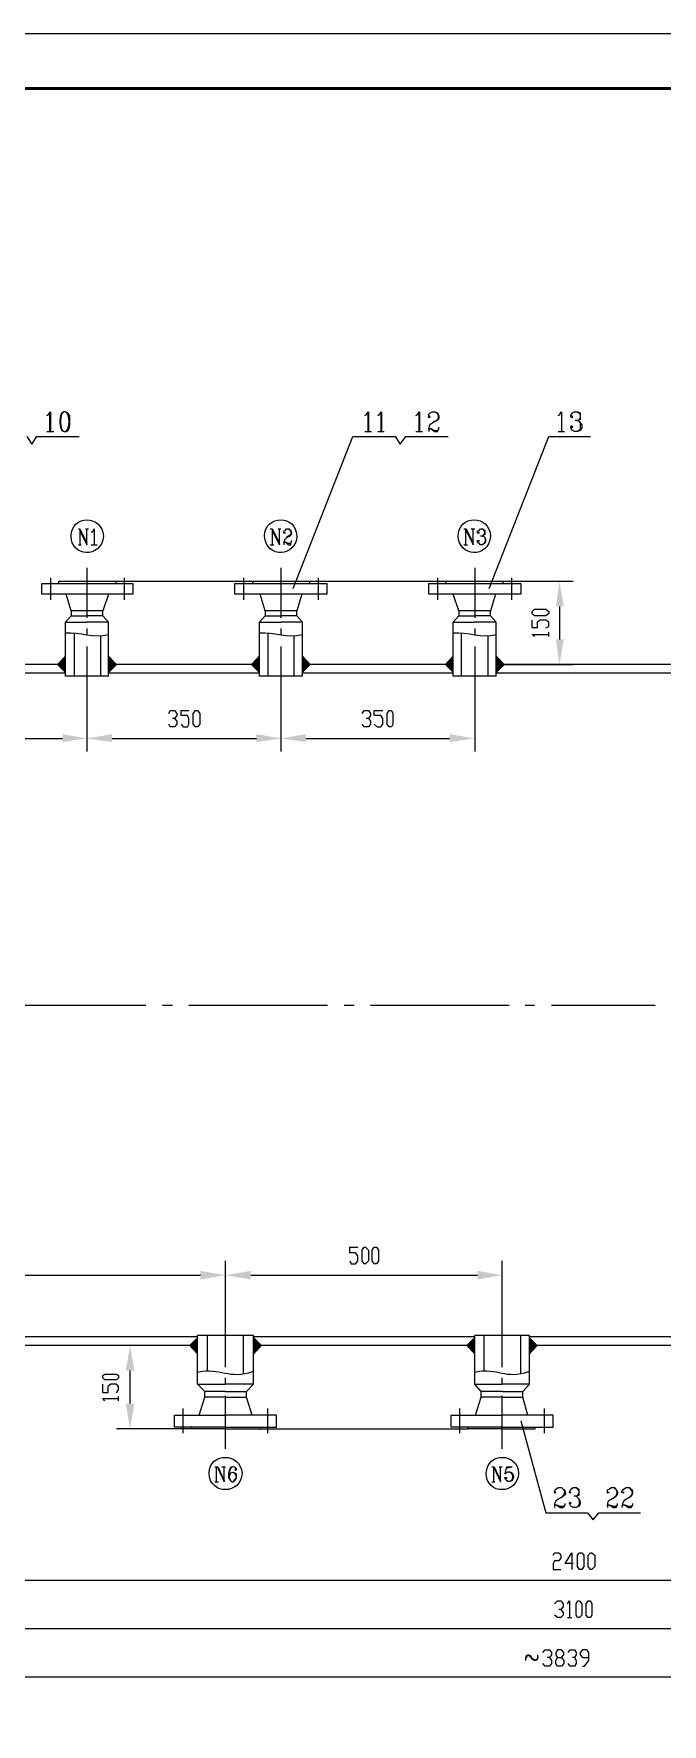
# Model space of a CAD drawing. Header units: millimetres. Extents: x -219 to 948, y -831 to -7.
# Drawn here: x 49 to 206.5, y -431 to -7 of the extents above; entities that cross this region are included whole.
import ezdxf

# ---------------------------------------------------------------- set-up
doc = ezdxf.new("R2010")
doc.units = ezdxf.units.MM
doc.layers.add('1', color=7, linetype='Continuous')

msp = doc.modelspace()

# ---------------------------------------------------------------- hatches: boundary and pattern name
h = msp.add_hatch(color=0)
h.dxf.hatch_style = 2
h.paths.add_polyline_path([(179.86, -150.63), (181.84, -150.63), (180.76, -144.33)])
h = msp.add_hatch(color=0)
h.dxf.hatch_style = 2
h.paths.add_polyline_path([(179.86, -158.91), (181.84, -158.91), (180.76, -165.21)])
h = msp.add_hatch(color=0)
h.dxf.hatch_style = 2
h.paths.add_polyline_path([(54.76, -165.21), (56.92, -167.37), (56.92, -162.87)])
h = msp.add_hatch(color=0)
h.dxf.hatch_style = 2
h.paths.add_polyline_path([(69.88, -165.21), (67.72, -167.37), (67.72, -162.87)])
h = msp.add_hatch(color=0)
h.dxf.hatch_style = 2
h.paths.add_polyline_path([(103.36, -165.21), (105.52, -167.37), (105.52, -162.87)])
h = msp.add_hatch(color=0)
h.dxf.hatch_style = 2
h.paths.add_polyline_path([(118.48, -165.21), (116.32, -167.37), (116.32, -162.87)])
h = msp.add_hatch(color=0)
h.dxf.hatch_style = 2
h.paths.add_polyline_path([(151.96, -165.21), (154.12, -167.37), (154.12, -162.87)])
h = msp.add_hatch(color=0)
h.dxf.hatch_style = 2
h.paths.add_polyline_path([(167.08, -165.21), (164.92, -167.37), (164.92, -162.87)])
h = msp.add_hatch(color=0)
h.dxf.hatch_style = 2
h.paths.add_polyline_path([(56.2, -182.67), (56.2, -184.65), (62.32, -183.75)])
h = msp.add_hatch(color=0)
h.dxf.hatch_style = 2
h.paths.add_polyline_path([(68.62, -182.67), (68.62, -184.65), (62.32, -183.75)])
h = msp.add_hatch(color=0)
h.dxf.hatch_style = 2
h.paths.add_polyline_path([(104.8, -182.67), (104.8, -184.65), (110.92, -183.75)])
h = msp.add_hatch(color=0)
h.dxf.hatch_style = 2
h.paths.add_polyline_path([(117.22, -182.67), (117.22, -184.65), (110.92, -183.75)])
h = msp.add_hatch(color=0)
h.dxf.hatch_style = 2
h.paths.add_polyline_path([(153.22, -182.67), (153.22, -184.65), (159.52, -183.75)])
h = msp.add_hatch(color=0)
h.dxf.hatch_style = 2
h.paths.add_polyline_path([(90.76, -317.31), (90.76, -319.47), (97.06, -318.39)])
h = msp.add_hatch(color=0)
h.dxf.hatch_style = 2
h.paths.add_polyline_path([(103.36, -317.31), (103.36, -319.47), (97.06, -318.39)])
h = msp.add_hatch(color=0)
h.dxf.hatch_style = 2
h.paths.add_polyline_path([(160.24, -317.31), (160.24, -319.47), (166.36, -318.39)])
h = msp.add_hatch(color=0)
h.dxf.hatch_style = 2
h.paths.add_polyline_path([(87.88, -336.03), (90.04, -338.37), (90.04, -333.87)])
h = msp.add_hatch(color=0)
h.dxf.hatch_style = 2
h.paths.add_polyline_path([(106.24, -336.03), (104.08, -338.37), (104.08, -333.87)])
h = msp.add_hatch(color=0)
h.dxf.hatch_style = 2
h.paths.add_polyline_path([(157.36, -336.03), (159.52, -338.37), (159.52, -333.87)])
h = msp.add_hatch(color=0)
h.dxf.hatch_style = 2
h.paths.add_polyline_path([(175.36, -336.03), (173.2, -338.37), (173.2, -333.87)])
h = msp.add_hatch(color=0)
h.dxf.hatch_style = 2
h.paths.add_polyline_path([(72.04, -342.33), (74.2, -342.33), (73.12, -336.03)])
h = msp.add_hatch(color=0)
h.dxf.hatch_style = 2
h.paths.add_polyline_path([(72.04, -350.61), (74.2, -350.61), (73.12, -356.91)])

# ---------------------------------------------------------------- linework, layer by layer
at = {"layer": '1', "color": 0, "lineweight": 5}
for points in [[(-218.84, -6.99), (-218.84, -830.85), (947.56, -830.85), (947.56, -6.99), (-218.84, -6.99)], [(52.24, -102.75), (52.6, -102.57), (53.14, -101.85), (53.14, -106.71)], [(52.96, -102.03), (52.96, -106.71)], [(131.98, -102.75), (132.34, -102.57), (132.88, -101.85), (132.88, -106.71)], [(132.7, -102.03), (132.7, -106.71)], [(135.22, -102.75), (135.58, -102.57), (136.12, -101.85), (136.12, -106.71)], [(135.94, -102.03), (135.94, -106.71)], [(144.76, -102.75), (145.12, -102.57), (145.66, -101.85), (145.66, -106.71)], [(145.48, -102.03), (145.48, -106.71)], [(148, -106.35), (148, -105.99), (148.54, -105.99), (149.44, -106.53), (149.98, -106.53), (150.34, -106.35), (150.52, -105.99)], [(148.54, -105.99), (149.44, -106.71), (150.16, -106.71), (150.52, -105.99), (150.52, -105.63)], [(149.62, -101.85), (149.98, -102.03), (150.16, -102.39), (150.34, -102.75), (150.34, -103.29), (150.16, -103.83), (149.62, -104.19), (148.9, -104.55)], [(180.4, -102.75), (180.76, -102.57), (181.3, -101.85), (181.3, -106.71)], [(181.3, -102.03), (181.3, -106.71)], [(183.82, -102.75), (184, -103.11), (183.82, -103.29), (183.64, -103.11), (183.64, -102.75), (184, -102.03), (184.54, -101.85), (185.26, -101.85), (185.98, -102.03), (185.98, -102.57), (185.98, -103.29), (185.98, -103.83), (185.26, -104.01), (184.72, -104.01)], [(185.26, -101.85), (185.62, -102.03), (185.98, -102.57), (185.98, -103.29), (185.62, -103.83), (185.26, -104.01), (185.62, -104.19), (185.98, -104.55), (186.34, -105.09), (186.34, -105.81), (185.98, -106.53), (185.26, -106.71), (184.54, -106.71), (184, -106.53), (183.64, -105.81), (183.64, -105.63), (183.82, -105.27), (184, -105.63), (183.82, -105.81)], [(185.98, -104.37), (185.98, -105.09), (185.98, -105.81), (185.98, -106.35), (185.62, -106.53), (185.26, -106.71)], [(47.2, -107.97), (48.46, -109.95), (49.72, -107.97)], [(52.24, -106.71), (54.04, -106.71)], [(113.98, -146.13), (128.92, -107.97)], [(131.98, -106.71), (133.6, -106.71)], [(135.22, -106.71), (136.84, -106.71)], [(139.54, -107.97), (140.8, -109.95), (142.24, -107.97)], [(144.76, -106.71), (146.38, -106.71)], [(163.12, -146.13), (178.06, -107.97)], [(180.4, -106.71), (182.02, -106.71)], [(60.16, -131.19), (60.52, -131.19)], [(60.52, -131.19), (60.52, -135.15)], [(60.52, -131.19), (62.32, -134.79)], [(60.52, -131.55), (62.32, -135.15), (62.32, -131.19)], [(61.96, -131.19), (62.68, -131.19)], [(63.4, -131.91), (63.76, -131.91), (64.12, -131.19), (64.12, -135.15)], [(108.22, -131.19), (108.76, -131.19)], [(108.76, -131.19), (108.76, -135.15)], [(108.76, -131.19), (110.56, -134.79)], [(108.76, -131.55), (110.56, -135.15), (110.56, -131.19)], [(110.2, -131.19), (110.92, -131.19)], [(112.9, -131.19), (113.26, -131.55), (113.44, -131.55), (113.44, -131.91), (113.44, -132.27), (113.44, -132.63), (112.36, -133.35)], [(156.82, -131.19), (157.36, -131.19)], [(157.18, -131.19), (157.18, -135.15)], [(157.36, -131.19), (159.16, -134.79)], [(157.36, -131.55), (159.16, -135.15), (159.16, -131.19)], [(158.62, -131.19), (159.52, -131.19)], [(160.42, -131.91), (160.6, -132.27), (160.42, -132.27), (160.24, -132.27), (160.24, -131.91), (160.42, -131.55), (160.6, -131.55), (160.96, -131.19), (161.5, -131.19), (162.04, -131.55), (162.04, -131.91), (162.04, -132.27), (162.04, -132.63), (161.5, -132.99), (160.96, -132.99)], [(60.16, -135.15), (60.88, -135.15)], [(63.4, -135.15), (64.84, -135.15)], [(64.12, -131.55), (64.12, -135.15)], [(108.22, -135.15), (109.12, -135.15)], [(111.64, -134.79), (111.82, -134.43), (112, -134.43), (112.72, -134.79), (113.26, -134.79), (113.44, -134.79), (113.62, -134.43)], [(112, -134.43), (112.72, -135.15), (113.44, -135.15), (113.44, -134.79), (113.62, -134.43), (113.62, -134.07)], [(156.82, -135.15), (157.72, -135.15)], [(53.14, -143.43), (53.14, -149.01)], [(62.32, -140.91), (62.32, -153.51)], [(71.68, -143.43), (71.68, -149.01)], [(101.56, -143.43), (101.56, -149.01)], [(110.92, -140.91), (110.92, -153.51)], [(120.28, -143.43), (120.28, -149.01)], [(150.16, -143.43), (150.16, -149.01)], [(159.52, -140.91), (159.52, -153.51)], [(168.7, -143.43), (168.7, -149.01)], [(69.52, -144.33), (152.32, -144.33)], [(166.54, -144.33), (184.18, -144.33)], [(178.06, -152.43), (177.34, -152.97), (174.46, -152.97), (173.92, -152.43), (173.92, -151.89), (174.46, -151.35), (177.34, -151.35), (178.06, -151.89), (178.06, -152.43)], [(180.76, -150.63), (180.76, -158.91)], [(62.32, -156.21), (62.32, -157.83)], [(110.92, -156.21), (110.92, -157.83)], [(159.52, -156.21), (159.52, -157.83)], [(177.34, -156.03), (178.06, -155.67), (178.06, -154.59), (177.34, -154.05), (175.9, -154.05), (175.18, -154.59), (175.18, -156.03), (173.92, -156.03), (173.92, -154.05)], [(62.32, -160.71), (62.32, -173.31)], [(110.92, -160.71), (110.92, -173.31)], [(159.52, -160.71), (159.52, -173.31)], [(174.46, -158.19), (173.92, -157.65), (178.06, -157.65)], [(178.06, -158.19), (178.06, -157.11)], [(164.92, -165.21), (184.18, -165.21)], [(62.32, -173.31), (62.32, -186.99)], [(62.32, -173.31), (62.32, -186.99)], [(110.92, -173.31), (110.92, -186.99)], [(110.92, -173.31), (110.92, -186.99)], [(159.52, -173.31), (159.52, -186.99)], [(82.84, -177.45), (83.2, -176.73), (84.28, -176.73), (84.82, -177.45), (84.82, -177.99), (84.28, -178.71), (83.74, -178.71)], [(85.9, -180.15), (86.44, -180.87), (87.52, -180.87), (87.88, -180.15), (87.88, -178.71), (87.52, -177.99), (85.9, -177.99), (85.9, -176.73), (87.88, -176.73)], [(89.5, -180.87), (88.96, -180.15), (88.96, -177.45), (89.5, -176.73), (90.04, -176.73), (90.58, -177.45), (90.58, -180.15), (90.04, -180.87), (89.5, -180.87)], [(131.26, -177.45), (131.8, -176.73), (132.88, -176.73), (133.42, -177.45), (133.42, -177.99), (132.88, -178.71), (132.34, -178.71)], [(134.32, -180.15), (135.04, -180.87), (135.94, -180.87), (136.48, -180.15), (136.48, -178.71), (135.94, -177.99), (134.32, -177.99), (134.32, -176.73), (136.48, -176.73)], [(138.1, -180.87), (137.56, -180.15), (137.56, -177.45), (138.1, -176.73), (138.64, -176.73), (139, -177.45), (139, -180.15), (138.64, -180.87), (138.1, -180.87)], [(84.28, -178.71), (84.82, -179.43), (84.82, -180.15), (84.28, -180.87), (83.2, -180.87), (82.84, -180.15)], [(132.88, -178.71), (133.42, -179.43), (133.42, -180.15), (132.88, -180.87), (131.8, -180.87), (131.26, -180.15)], [(20.02, -183.75), (56.2, -183.75)], [(68.62, -183.75), (104.8, -183.75)], [(117.22, -183.75), (153.22, -183.75)], [(77.08, -250.71), (42.52, -250.71)], [(83.74, -250.71), (81.22, -250.71)], [(122.62, -250.71), (87.88, -250.71)], [(129.28, -250.71), (126.76, -250.71)], [(168.16, -250.71), (133.42, -250.71)], [(174.46, -250.71), (172.12, -250.71)], [(204.7, -250.71), (178.78, -250.71)], [(128.2, -314.79), (128.56, -315.51), (129.64, -315.51), (130.18, -314.79), (130.18, -313.53), (129.64, -312.81), (128.2, -312.81), (128.2, -311.37), (130.18, -311.37)], [(131.8, -315.51), (131.26, -314.79), (131.26, -312.09), (131.8, -311.37), (132.16, -311.37), (132.88, -312.09), (132.88, -314.79), (132.16, -315.51), (131.8, -315.51)], [(134.32, -315.51), (133.78, -314.79), (133.78, -312.09), (134.32, -311.37), (134.86, -311.37), (135.4, -312.09), (135.4, -314.79), (134.86, -315.51), (134.32, -315.51)], [(97.06, -327.93), (97.06, -314.79)], [(97.06, -327.93), (97.06, -314.79)], [(166.36, -327.93), (166.36, -314.79)], [(-7.7, -318.39), (90.76, -318.39)], [(103.36, -318.39), (160.24, -318.39)], [(97.06, -341.43), (97.06, -327.93)], [(166.36, -341.43), (166.36, -327.93)], [(90.04, -336.03), (69.7, -336.03)], [(70.24, -344.13), (69.7, -344.67), (66.82, -344.67), (66.28, -344.13), (66.28, -343.59), (66.82, -343.23), (69.7, -343.23), (70.24, -343.59), (70.24, -344.13)], [(73.12, -350.61), (73.12, -342.33)], [(69.7, -347.91), (70.24, -347.19), (70.24, -346.29), (69.7, -345.75), (68.26, -345.75), (67.54, -346.29), (67.54, -347.91), (66.28, -347.91), (66.28, -345.75)], [(97.06, -345.75), (97.06, -344.13)], [(166.36, -345.75), (166.36, -344.13)], [(66.82, -349.89), (66.28, -349.35), (70.24, -349.35)], [(70.24, -349.89), (70.24, -348.81)], [(86.44, -357.99), (86.44, -351.87)], [(97.06, -361.95), (97.06, -348.63)], [(107.68, -357.99), (107.68, -351.87)], [(155.74, -357.99), (155.74, -351.87)], [(166.36, -361.95), (166.36, -348.63)], [(176.98, -357.99), (176.98, -351.87)], [(171.04, -354.93), (177.34, -377.97)], [(88.6, -356.91), (69.7, -356.91)], [(105.52, -356.91), (157.9, -356.91)], [(94.36, -366.45), (95.08, -366.45)], [(94.72, -366.45), (94.72, -370.23)], [(95.08, -366.45), (96.7, -369.87)], [(95.08, -366.81), (96.7, -370.23), (96.7, -366.45)], [(96.16, -366.45), (97.06, -366.45)], [(98.86, -366.45), (98.5, -366.63), (98.32, -366.99), (98.14, -367.35), (97.96, -368.07), (97.96, -369.15), (98.14, -369.51), (98.32, -369.87), (98.68, -370.23)], [(99.04, -370.23), (99.58, -369.51), (99.76, -369.15), (99.76, -368.79), (99.58, -368.43), (99.22, -368.07), (99.04, -367.89)], [(163.84, -366.45), (164.38, -366.45)], [(164.2, -366.45), (164.2, -370.23)], [(164.38, -366.45), (166, -369.87)], [(164.38, -366.81), (166, -370.23), (166, -366.45)], [(165.64, -366.45), (166.36, -366.45)], [(167.44, -366.45), (168.88, -366.45)], [(167.44, -366.63), (168.16, -366.63), (168.88, -366.45)], [(94.36, -370.23), (95.26, -370.23)], [(163.84, -370.23), (164.56, -370.23)], [(181.3, -371.67), (181.66, -372.03), (182.02, -372.75), (182.02, -373.11), (181.66, -373.65), (181.3, -374.19), (180.4, -374.55)], [(183.46, -372.75), (183.64, -372.93), (183.46, -373.11), (183.28, -372.93), (183.28, -372.75), (183.64, -372.03), (184.18, -371.67), (184.9, -371.67), (185.62, -372.03), (185.62, -372.39), (185.62, -373.11), (185.62, -373.65), (184.9, -373.83), (184.36, -373.83)], [(194.44, -371.67), (194.8, -372.03), (194.98, -372.21), (195.16, -372.75), (195.16, -373.11), (194.98, -373.65), (194.44, -374.19), (193.72, -374.55)], [(198.22, -371.67), (198.58, -372.03), (198.94, -372.75), (198.94, -373.11), (198.76, -373.65), (198.22, -374.19), (197.5, -374.55)], [(179.5, -376.17), (179.68, -375.99), (180.04, -375.99), (180.94, -376.35), (181.66, -376.35), (182.02, -376.17), (182.2, -375.99)], [(180.04, -375.99), (180.94, -376.71), (181.66, -376.71), (182.02, -376.35), (182.2, -375.99), (182.2, -375.63)], [(192.82, -376.17), (192.82, -375.99), (193.18, -375.99), (194.26, -376.35), (194.8, -376.35), (195.16, -376.17), (195.34, -375.99)], [(193.18, -375.99), (194.26, -376.71), (194.98, -376.71), (195.34, -375.99), (195.34, -375.63)], [(196.42, -376.17), (196.78, -375.99), (197.14, -375.99), (198.04, -376.35), (198.58, -376.35), (198.94, -376.17), (199.12, -375.99)], [(197.14, -375.99), (198.04, -376.71), (198.76, -376.71), (198.94, -376.35), (199.12, -375.99), (199.12, -375.63)], [(187.78, -377.97), (189.22, -379.77), (190.66, -377.97)], [(179.14, -388.59), (179.5, -388.05), (180.58, -388.05), (181.12, -388.59), (181.12, -389.31), (180.58, -390.03), (179.5, -390.03), (179.14, -390.75), (179.14, -392.19), (181.12, -392.19)], [(184.18, -390.75), (182.2, -390.75), (183.82, -388.05), (183.82, -392.19)], [(185.8, -392.19), (185.26, -391.47), (185.26, -388.59), (185.8, -388.05), (186.34, -388.05), (186.88, -388.59), (186.88, -391.47), (186.34, -392.19), (185.8, -392.19)], [(188.5, -392.19), (187.96, -391.47), (187.96, -388.59), (188.5, -388.05), (188.86, -388.05), (189.58, -388.59), (189.58, -391.47), (188.86, -392.19), (188.5, -392.19)], [(24.16, -394.89), (344.38, -394.89)], [(179.5, -400.83), (180.22, -400.11), (181.12, -400.11), (181.66, -400.83), (181.66, -401.55), (181.12, -402.27), (180.58, -402.27)], [(181.12, -402.27), (181.66, -402.99), (181.66, -403.71), (181.12, -404.25), (180.22, -404.25), (179.5, -403.71)], [(182.74, -400.83), (183.28, -400.11), (183.28, -404.25)], [(185.26, -404.25), (184.9, -403.71), (184.9, -400.83), (185.26, -400.11), (185.8, -400.11), (186.34, -400.83), (186.34, -403.71), (185.8, -404.25), (185.26, -404.25)], [(187.96, -404.25), (187.42, -403.71), (187.42, -400.83), (187.96, -400.11), (188.5, -400.11), (188.86, -400.83), (188.86, -403.71), (188.5, -404.25), (187.96, -404.25)], [(182.74, -404.25), (183.82, -404.25)], [(392.98, -407.13), (-24.44, -407.13)], [(175.36, -414.15), (175.18, -414.87), (174.82, -415.05), (174.46, -415.05), (174.1, -414.87), (173.38, -414.15), (173.02, -413.79), (172.84, -413.79), (172.48, -414.15), (172.3, -414.51)], [(176.62, -413.07), (177.16, -412.35), (178.24, -412.35), (178.78, -413.07), (178.78, -413.61), (178.24, -414.33), (177.7, -414.33)], [(178.24, -414.33), (178.78, -415.05), (178.78, -415.77), (178.24, -416.49), (177.16, -416.49), (176.62, -415.77)], [(180.22, -416.49), (179.86, -415.77), (179.86, -415.05), (180.22, -414.33), (181.3, -414.33), (181.84, -413.61), (181.84, -413.07), (181.3, -412.35), (180.22, -412.35), (179.86, -413.07), (179.86, -413.61), (180.22, -414.33)], [(181.3, -414.33), (181.84, -415.05), (181.84, -415.77), (181.3, -416.49), (180.22, -416.49)], [(182.92, -413.07), (183.46, -412.35), (184.54, -412.35), (184.9, -413.07), (184.9, -413.61), (184.54, -414.33), (184, -414.33)], [(184.54, -414.33), (184.9, -415.05), (184.9, -415.77), (184.54, -416.49), (183.46, -416.49), (182.92, -415.77)], [(186.52, -416.49), (187.06, -416.49), (188.14, -415.05), (188.14, -413.07), (187.6, -412.35), (186.52, -412.35), (185.98, -413.07), (185.98, -413.61), (186.52, -414.33), (188.14, -414.33)], [(440.32, -419.19), (-79.88, -419.19)]]:
    msp.add_lwpolyline(points, dxfattribs=at)
at = {"layer": '1', "color": 0, "lineweight": 50}
msp.add_lwpolyline([(-184.1, -20.67), (-184.1, -816.99), (933.7, -816.99), (933.7, -20.67), (-184.1, -20.67)], dxfattribs=at)
at = {"layer": '1', "color": 0, "lineweight": 25}
for points in [[(49.72, -107.97), (60.34, -107.97)], [(128.92, -107.97), (139.54, -107.97)], [(142.24, -107.97), (152.86, -107.97)], [(178.06, -107.97), (188.5, -107.97)], [(50.98, -147.57), (50.98, -144.87), (73.84, -144.87), (73.84, -147.57), (50.98, -147.57)], [(55.3, -144.87), (55.3, -144.33), (69.52, -144.33), (69.52, -144.87)], [(66.28, -152.97), (66.28, -151.71), (58.36, -151.71), (57.1, -147.57)], [(67.72, -147.57), (66.28, -151.71)], [(99.4, -147.57), (99.4, -144.87), (122.44, -144.87), (122.44, -147.57), (99.4, -147.57)], [(103.9, -144.87), (103.9, -144.33), (118.12, -144.33), (118.12, -144.87)], [(114.88, -152.97), (114.88, -151.71), (106.96, -151.71), (105.7, -147.57)], [(116.14, -147.57), (114.88, -151.71)], [(148, -147.57), (148, -144.87), (171.04, -144.87), (171.04, -147.57), (148, -147.57)], [(152.32, -144.87), (152.32, -144.33), (166.54, -144.33), (166.54, -144.87)], [(163.48, -152.97), (163.48, -151.71), (155.56, -151.71), (154.12, -147.57)], [(164.74, -147.57), (163.48, -151.71)], [(58.36, -151.71), (58.36, -152.97)], [(106.96, -151.71), (106.96, -152.97)], [(155.56, -151.71), (155.56, -152.97)], [(56.92, -168.09), (56.92, -154.59), (58.36, -152.97), (62.32, -152.97)], [(56.92, -154.59), (62.32, -154.59)], [(67.72, -168.09), (67.72, -154.59), (66.28, -152.97), (62.32, -152.97)], [(67.72, -154.59), (62.32, -154.59)], [(105.52, -168.09), (105.52, -154.59), (106.96, -152.97), (110.92, -152.97)], [(105.52, -154.59), (110.92, -154.59)], [(116.32, -168.09), (116.32, -154.59), (114.88, -152.97), (110.92, -152.97)], [(116.32, -154.59), (110.92, -154.59)], [(154.12, -168.09), (154.12, -154.59), (155.56, -152.97), (159.52, -152.97)], [(154.12, -154.59), (159.52, -154.59)], [(164.92, -168.09), (164.92, -154.59), (163.48, -152.97), (159.52, -152.97)], [(164.92, -154.59), (159.52, -154.59)], [(59.08, -157.29), (59.08, -168.09)], [(65.74, -158.01), (65.74, -168.09)], [(107.68, -157.29), (107.68, -168.09)], [(114.16, -158.01), (114.16, -168.09)], [(156.1, -157.29), (156.1, -168.09)], [(162.76, -158.01), (162.76, -168.09)], [(56.92, -165.21), (15.52, -165.21)], [(105.52, -165.21), (67.72, -165.21)], [(154.12, -165.21), (116.32, -165.21)], [(261.94, -165.21), (164.92, -165.21)], [(56.92, -167.37), (-12.2, -167.37)], [(67.72, -168.09), (56.92, -168.09)], [(105.52, -167.37), (67.72, -167.37)], [(116.32, -168.09), (105.52, -168.09)], [(154.12, -167.37), (116.32, -167.37)], [(164.92, -168.09), (154.12, -168.09)], [(261.94, -167.37), (164.92, -167.37)], [(90.04, -333.87), (-12.2, -333.87)], [(90.04, -345.75), (90.04, -333.51)], [(104.08, -333.51), (90.04, -333.51)], [(92.56, -342.33), (92.56, -333.51)], [(101.56, -343.05), (101.56, -333.51)], [(104.08, -345.75), (104.08, -333.51)], [(159.52, -333.87), (104.08, -333.87)], [(159.52, -345.75), (159.52, -333.51)], [(173.2, -333.51), (159.52, -333.51)], [(161.86, -342.33), (161.86, -333.51)], [(171.04, -343.05), (171.04, -333.51)], [(173.2, -345.75), (173.2, -333.51)], [(402.7, -333.87), (173.2, -333.87)], [(90.04, -336.03), (-12.2, -336.03)], [(159.52, -336.03), (104.08, -336.03)], [(378.94, -336.03), (173.2, -336.03)], [(91.84, -348.99), (91.84, -347.55), (90.04, -345.75), (97.06, -345.75)], [(97.06, -347.55), (91.84, -347.55)], [(102.28, -348.99), (102.28, -347.55), (104.08, -345.75), (97.06, -345.75)], [(97.06, -347.55), (102.28, -347.55)], [(161.14, -348.99), (161.14, -347.55), (159.52, -345.75), (166.36, -345.75)], [(166.36, -347.55), (161.14, -347.55)], [(171.58, -348.99), (171.58, -347.55), (173.2, -345.75), (166.36, -345.75)], [(166.36, -347.55), (171.58, -347.55)], [(90.4, -353.49), (91.84, -348.99)], [(97.06, -348.99), (91.84, -348.99)], [(97.06, -348.99), (102.28, -348.99)], [(103.72, -353.49), (102.28, -348.99)], [(159.7, -353.49), (161.14, -348.99)], [(166.36, -348.99), (161.14, -348.99)], [(166.36, -348.99), (171.58, -348.99)], [(172.84, -353.49), (171.58, -348.99)], [(97.06, -356.55), (84.28, -356.55), (84.28, -353.49), (97.06, -353.49)], [(97.06, -356.55), (109.84, -356.55), (109.84, -353.49), (97.06, -353.49)], [(166.36, -356.55), (153.58, -356.55), (153.58, -353.49), (166.36, -353.49)], [(166.36, -356.55), (179.14, -356.55), (179.14, -353.49), (166.36, -353.49)], [(97.06, -356.91), (88.6, -356.91), (88.6, -356.55)], [(97.06, -356.91), (105.52, -356.91), (105.52, -356.55)], [(166.36, -356.91), (157.9, -356.91), (157.9, -356.55)], [(166.36, -356.91), (174.64, -356.91), (174.64, -356.55)], [(177.34, -377.97), (187.78, -377.97)], [(190.66, -377.97), (201.1, -377.97)]]:
    msp.add_lwpolyline(points, dxfattribs=at)
at = {"layer": '1', "color": 0, "lineweight": 5}
for points, knots in [([(56.56, -101.85), (56.56, -101.85), (56.02, -102.03), (56.02, -102.03), (56.02, -102.03), (55.66, -102.75), (55.66, -102.75), (55.66, -102.75), (55.48, -104.01), (55.48, -104.01), (55.48, -104.01), (55.48, -104.55), (55.48, -104.55), (55.48, -104.55), (55.66, -105.81), (55.66, -105.81), (55.66, -105.81), (56.02, -106.53), (56.02, -106.53), (57.82, -107.43), (58.18, -105.45), (58, -104.01), (58, -104.01), (58, -102.75), (58, -102.75), (58, -102.75), (57.46, -102.03), (57.46, -102.03), (57.46, -102.03), (56.92, -101.85), (56.92, -101.85), (56.92, -101.85), (56.56, -101.85), (56.56, -101.85), (56.56, -101.85), (56.2, -102.03), (56.2, -102.03), (56.2, -102.03), (55.84, -102.75), (55.84, -102.75), (55.84, -102.75), (55.66, -104.01), (55.66, -104.01), (55.66, -104.01), (55.66, -104.55), (55.66, -104.55), (55.66, -104.55), (55.84, -105.81), (55.84, -105.81), (55.84, -105.81), (56.2, -106.53), (56.2, -106.53), (56.2, -106.53), (56.56, -106.71), (56.56, -106.71)], [0, 0, 0, 0, 1, 1, 1, 2, 2, 2, 3, 3, 3, 4, 4, 4, 5, 5, 5, 6, 6, 6, 7, 7, 7, 8, 8, 8, 9, 9, 9, 10, 10, 10, 11, 11, 11, 12, 12, 12, 13, 13, 13, 14, 14, 14, 15, 15, 15, 16, 16, 16, 17, 17, 17, 18, 18, 18, 18]), ([(148, -102.75), (148, -102.75), (148.36, -103.11), (148.36, -103.11), (148.36, -103.11), (148, -103.29), (148, -103.29), (148, -103.29), (148, -103.11), (148, -103.11), (148, -103.11), (148, -102.75), (148, -102.75), (148, -102.75), (148, -102.39), (148, -102.39), (148, -102.39), (148.36, -102.03), (148.36, -102.03), (148.36, -102.03), (148.9, -101.85), (148.9, -101.85), (148.9, -101.85), (149.62, -101.85), (149.62, -101.85), (149.62, -101.85), (150.16, -102.03), (150.16, -102.03), (150.16, -102.03), (150.52, -102.75), (150.52, -102.75), (150.52, -102.75), (150.52, -103.29), (150.52, -103.29), (150.52, -103.29), (150.34, -103.83), (150.34, -103.83), (150.34, -103.83), (149.8, -104.19), (149.8, -104.19), (148.36, -104.91), (147.82, -104.91), (148, -106.71)], [0, 0, 0, 0, 1, 1, 1, 2, 2, 2, 3, 3, 3, 4, 4, 4, 5, 5, 5, 6, 6, 6, 7, 7, 7, 8, 8, 8, 9, 9, 9, 10, 10, 10, 11, 11, 11, 12, 12, 12, 13, 13, 13, 14, 14, 14, 14]), ([(66.46, -132.99), (66.1, -127.59), (58.36, -127.59), (58.36, -132.99), (58.18, -138.03), (65.92, -138.93), (66.46, -132.99)], [0, 0, 0, 0, 1, 1, 1, 2, 2, 2, 2]), ([(114.88, -132.99), (114.88, -127.59), (106.96, -127.59), (106.78, -132.99), (107.32, -138.93), (114.88, -138.03), (114.88, -132.99)], [0, 0, 0, 0, 1, 1, 1, 2, 2, 2, 2]), ([(111.82, -131.91), (111.82, -131.91), (112, -132.27), (112, -132.27), (112, -132.27), (111.82, -132.27), (111.82, -132.27), (111.82, -132.27), (111.64, -132.27), (111.64, -132.27), (111.64, -132.27), (111.64, -131.91), (111.64, -131.91), (111.64, -131.91), (111.82, -131.55), (111.82, -131.55), (111.82, -131.55), (112, -131.55), (112, -131.55), (112, -131.55), (112.36, -131.19), (112.36, -131.19), (112.36, -131.19), (112.9, -131.19), (112.9, -131.19), (112.9, -131.19), (113.44, -131.55), (113.44, -131.55), (113.44, -131.55), (113.44, -131.55), (113.44, -131.55), (114.16, -133.89), (111.28, -132.63), (111.64, -135.15)], [0, 0, 0, 0, 1, 1, 1, 2, 2, 2, 3, 3, 3, 4, 4, 4, 5, 5, 5, 6, 6, 6, 7, 7, 7, 8, 8, 8, 9, 9, 9, 10, 10, 10, 11, 11, 11, 11]), ([(163.48, -132.99), (163.3, -127.59), (155.38, -127.59), (155.38, -132.99), (155.38, -138.03), (162.94, -138.93), (163.48, -132.99)], [0, 0, 0, 0, 1, 1, 1, 2, 2, 2, 2]), ([(161.5, -131.19), (162.22, -131.91), (162.22, -132.27), (161.5, -132.99), (161.5, -132.99), (161.68, -132.99), (161.68, -132.99), (161.68, -132.99), (162.04, -133.35), (162.04, -133.35), (162.04, -133.35), (162.22, -133.71), (162.22, -133.71), (162.22, -133.71), (162.22, -134.43), (162.22, -134.43), (162.22, -134.43), (162.04, -134.79), (162.04, -134.79), (162.04, -134.79), (162.04, -134.79), (162.04, -134.79), (162.04, -134.79), (161.5, -135.15), (161.5, -135.15), (161.5, -135.15), (160.96, -135.15), (160.96, -135.15), (160.96, -135.15), (160.6, -134.79), (160.6, -134.79), (160.6, -134.79), (160.42, -134.79), (160.42, -134.79), (160.42, -134.79), (160.24, -134.43), (160.24, -134.43), (160.24, -134.43), (160.24, -134.07), (160.24, -134.07), (160.24, -134.07), (160.42, -134.07), (160.42, -134.07), (160.42, -134.07), (160.6, -134.07), (160.6, -134.07), (160.6, -134.07), (160.42, -134.43), (160.42, -134.43)], [0, 0, 0, 0, 1, 1, 1, 2, 2, 2, 3, 3, 3, 4, 4, 4, 5, 5, 5, 6, 6, 6, 7, 7, 7, 8, 8, 8, 9, 9, 9, 10, 10, 10, 11, 11, 11, 12, 12, 12, 13, 13, 13, 14, 14, 14, 15, 15, 15, 16, 16, 16, 16]), ([(101.2, -368.07), (100.84, -362.85), (93.1, -362.67), (92.92, -368.07), (93.1, -373.65), (101.02, -373.47), (101.2, -368.07)], [0, 0, 0, 0, 1, 1, 1, 2, 2, 2, 2]), ([(170.5, -368.07), (170.32, -362.85), (162.58, -362.67), (162.4, -368.07), (162.4, -373.65), (170.32, -373.47), (170.5, -368.07)], [0, 0, 0, 0, 1, 1, 1, 2, 2, 2, 2]), ([(99.58, -366.99), (99.58, -366.99), (99.4, -367.17), (99.4, -367.17), (99.4, -367.17), (99.58, -367.35), (99.58, -367.35), (99.58, -367.35), (99.76, -367.17), (99.76, -367.17), (99.76, -367.17), (99.76, -366.99), (99.76, -366.99), (99.76, -366.99), (99.58, -366.63), (99.58, -366.63), (98.86, -366.27), (98.14, -366.45), (97.96, -367.35), (97.96, -367.35), (97.78, -368.07), (97.78, -368.07), (97.78, -368.07), (97.78, -369.15), (97.78, -369.15), (97.78, -369.15), (97.96, -369.51), (97.96, -369.51), (97.96, -369.51), (98.32, -369.87), (98.32, -369.87), (98.32, -369.87), (98.68, -370.23), (98.68, -370.23), (98.68, -370.23), (99.04, -370.23), (99.04, -370.23), (99.76, -369.69), (99.94, -369.33), (99.76, -368.43), (99.76, -368.43), (99.4, -368.07), (99.4, -368.07), (99.4, -368.07), (99.04, -367.89), (99.04, -367.89), (99.04, -367.89), (98.86, -367.89), (98.86, -367.89), (98.86, -367.89), (98.32, -368.07), (98.32, -368.07), (98.32, -368.07), (98.14, -368.43), (98.14, -368.43), (98.14, -368.43), (97.96, -368.79), (97.96, -368.79)], [0, 0, 0, 0, 1, 1, 1, 2, 2, 2, 3, 3, 3, 4, 4, 4, 5, 5, 5, 6, 6, 6, 7, 7, 7, 8, 8, 8, 9, 9, 9, 10, 10, 10, 11, 11, 11, 12, 12, 12, 13, 13, 13, 14, 14, 14, 15, 15, 15, 16, 16, 16, 17, 17, 17, 18, 18, 18, 19, 19, 19, 19]), ([(167.44, -366.45), (167.44, -366.45), (167.08, -368.25), (167.08, -368.25), (167.08, -368.25), (167.44, -367.89), (167.44, -367.89), (167.44, -367.89), (167.8, -367.71), (167.8, -367.71), (167.8, -367.71), (168.34, -367.71), (168.34, -367.71), (168.34, -367.71), (168.7, -367.89), (168.7, -367.89), (168.7, -367.89), (169.06, -368.25), (169.06, -368.25), (169.06, -368.25), (169.24, -368.79), (169.24, -368.79), (169.24, -368.79), (169.24, -369.15), (169.24, -369.15), (169.06, -370.41), (167.26, -370.59), (167.08, -369.15), (167.08, -369.15), (167.44, -369.15), (167.44, -369.15), (167.44, -369.15), (167.44, -369.15), (167.44, -369.15), (167.44, -369.15), (167.44, -369.51), (167.44, -369.51)], [0, 0, 0, 0, 1, 1, 1, 2, 2, 2, 3, 3, 3, 4, 4, 4, 5, 5, 5, 6, 6, 6, 7, 7, 7, 8, 8, 8, 9, 9, 9, 10, 10, 10, 11, 11, 11, 12, 12, 12, 12]), ([(179.68, -372.75), (179.68, -372.75), (179.86, -372.93), (179.86, -372.93), (179.86, -372.93), (179.68, -373.11), (179.68, -373.11), (179.68, -373.11), (179.5, -372.93), (179.5, -372.93), (179.5, -372.93), (179.5, -372.75), (179.5, -372.75), (179.5, -372.75), (179.68, -372.21), (179.68, -372.21), (179.68, -372.21), (179.86, -372.03), (179.86, -372.03), (179.86, -372.03), (180.4, -371.67), (180.4, -371.67), (180.4, -371.67), (181.3, -371.67), (181.3, -371.67), (181.3, -371.67), (181.66, -372.03), (181.66, -372.03), (181.66, -372.03), (182.02, -372.21), (182.02, -372.21), (183.28, -374.73), (178.96, -373.65), (179.5, -376.71)], [0, 0, 0, 0, 1, 1, 1, 2, 2, 2, 3, 3, 3, 4, 4, 4, 5, 5, 5, 6, 6, 6, 7, 7, 7, 8, 8, 8, 9, 9, 9, 10, 10, 10, 11, 11, 11, 11]), ([(184.9, -371.67), (184.9, -371.67), (185.26, -372.03), (185.26, -372.03), (185.26, -372.03), (185.62, -372.39), (185.62, -372.39), (185.62, -372.39), (185.62, -373.11), (185.62, -373.11), (185.62, -373.11), (185.26, -373.65), (185.26, -373.65), (185.26, -373.65), (184.9, -373.83), (184.9, -373.83), (185.8, -374.55), (186.34, -375.45), (185.62, -376.35), (185.62, -376.35), (184.9, -376.71), (184.9, -376.71), (184.9, -376.71), (184.18, -376.71), (184.18, -376.71), (184.18, -376.71), (183.64, -376.35), (183.64, -376.35), (183.64, -376.35), (183.28, -375.63), (183.28, -375.63), (183.28, -375.63), (183.28, -375.63), (183.28, -375.63), (183.28, -375.63), (183.46, -375.27), (183.46, -375.27), (183.46, -375.27), (183.64, -375.63), (183.64, -375.63), (183.64, -375.63), (183.46, -375.63), (183.46, -375.63)], [0, 0, 0, 0, 1, 1, 1, 2, 2, 2, 3, 3, 3, 4, 4, 4, 5, 5, 5, 6, 6, 6, 7, 7, 7, 8, 8, 8, 9, 9, 9, 10, 10, 10, 11, 11, 11, 12, 12, 12, 13, 13, 13, 14, 14, 14, 14]), ([(192.82, -372.75), (192.82, -372.75), (193.18, -372.93), (193.18, -372.93), (193.18, -372.93), (192.82, -373.11), (192.82, -373.11), (192.82, -373.11), (192.82, -372.93), (192.82, -372.93), (192.82, -372.93), (192.82, -372.75), (192.82, -372.75), (192.82, -372.75), (192.82, -372.21), (192.82, -372.21), (192.82, -372.21), (193.18, -372.03), (193.18, -372.03), (193.18, -372.03), (193.72, -371.67), (193.72, -371.67), (193.72, -371.67), (194.44, -371.67), (194.44, -371.67), (194.44, -371.67), (194.98, -372.03), (194.98, -372.03), (194.98, -372.03), (195.34, -372.75), (195.34, -372.75), (195.34, -372.75), (195.34, -373.11), (195.34, -373.11), (195.34, -373.11), (195.16, -373.65), (195.16, -373.65), (195.16, -373.65), (194.62, -374.19), (194.62, -374.19), (193.18, -375.09), (192.64, -374.55), (192.82, -376.71)], [0, 0, 0, 0, 1, 1, 1, 2, 2, 2, 3, 3, 3, 4, 4, 4, 5, 5, 5, 6, 6, 6, 7, 7, 7, 8, 8, 8, 9, 9, 9, 10, 10, 10, 11, 11, 11, 12, 12, 12, 13, 13, 13, 14, 14, 14, 14]), ([(196.78, -372.75), (196.78, -372.75), (196.78, -372.93), (196.78, -372.93), (196.78, -372.93), (196.78, -373.11), (196.78, -373.11), (196.78, -373.11), (196.42, -372.93), (196.42, -372.93), (196.42, -372.93), (196.42, -372.75), (196.42, -372.75), (196.42, -372.75), (196.78, -372.03), (196.78, -372.03), (196.78, -372.03), (197.5, -371.67), (197.5, -371.67), (197.5, -371.67), (198.22, -371.67), (198.22, -371.67), (198.22, -371.67), (198.76, -372.03), (198.76, -372.03), (198.76, -372.03), (198.94, -372.21), (198.94, -372.21), (199.84, -375.09), (196.24, -373.47), (196.42, -376.71)], [0, 0, 0, 0, 1, 1, 1, 2, 2, 2, 3, 3, 3, 4, 4, 4, 5, 5, 5, 6, 6, 6, 7, 7, 7, 8, 8, 8, 9, 9, 9, 10, 10, 10, 10]), ([(172.3, -415.05), (172.3, -415.05), (172.3, -414.51), (172.3, -414.51), (172.3, -414.51), (172.48, -413.79), (172.48, -413.79), (172.48, -413.79), (172.84, -413.61), (172.84, -413.61), (172.84, -413.61), (173.02, -413.61), (173.02, -413.61), (173.02, -413.61), (173.38, -413.79), (173.38, -413.79), (174.1, -415.05), (175.54, -415.41), (175.36, -413.61)], [0, 0, 0, 0, 1, 1, 1, 2, 2, 2, 3, 3, 3, 4, 4, 4, 5, 5, 5, 6, 6, 6, 6])]:
    msp.add_open_spline(points, degree=3, knots=knots, dxfattribs=at)
for points in [[(56.92, -106.71), (58.18, -106.17), (58.18, -102.39), (56.92, -101.85)], [(162.04, -133.35), (162.22, -134.25), (162.22, -134.61), (161.5, -135.15)], [(56.92, -157.29), (60.52, -156.93), (64.12, -158.73), (67.72, -157.65)], [(105.52, -157.29), (109.12, -156.93), (112.72, -158.73), (116.32, -157.65)], [(154.12, -157.29), (157.72, -156.93), (161.32, -158.73), (164.92, -157.65)], [(90.04, -342.69), (95.98, -341.43), (97.6, -344.67), (104.08, -342.51)], [(159.52, -342.69), (165.46, -341.43), (167.08, -344.67), (173.2, -342.51)], [(168.34, -367.71), (169.24, -368.43), (169.24, -369.51), (168.34, -370.23)], [(185.62, -374.37), (185.62, -375.27), (185.98, -376.17), (184.9, -376.71)]]:
    msp.add_open_spline(points, degree=3, dxfattribs=at)

doc.saveas('drawing.dxf')
